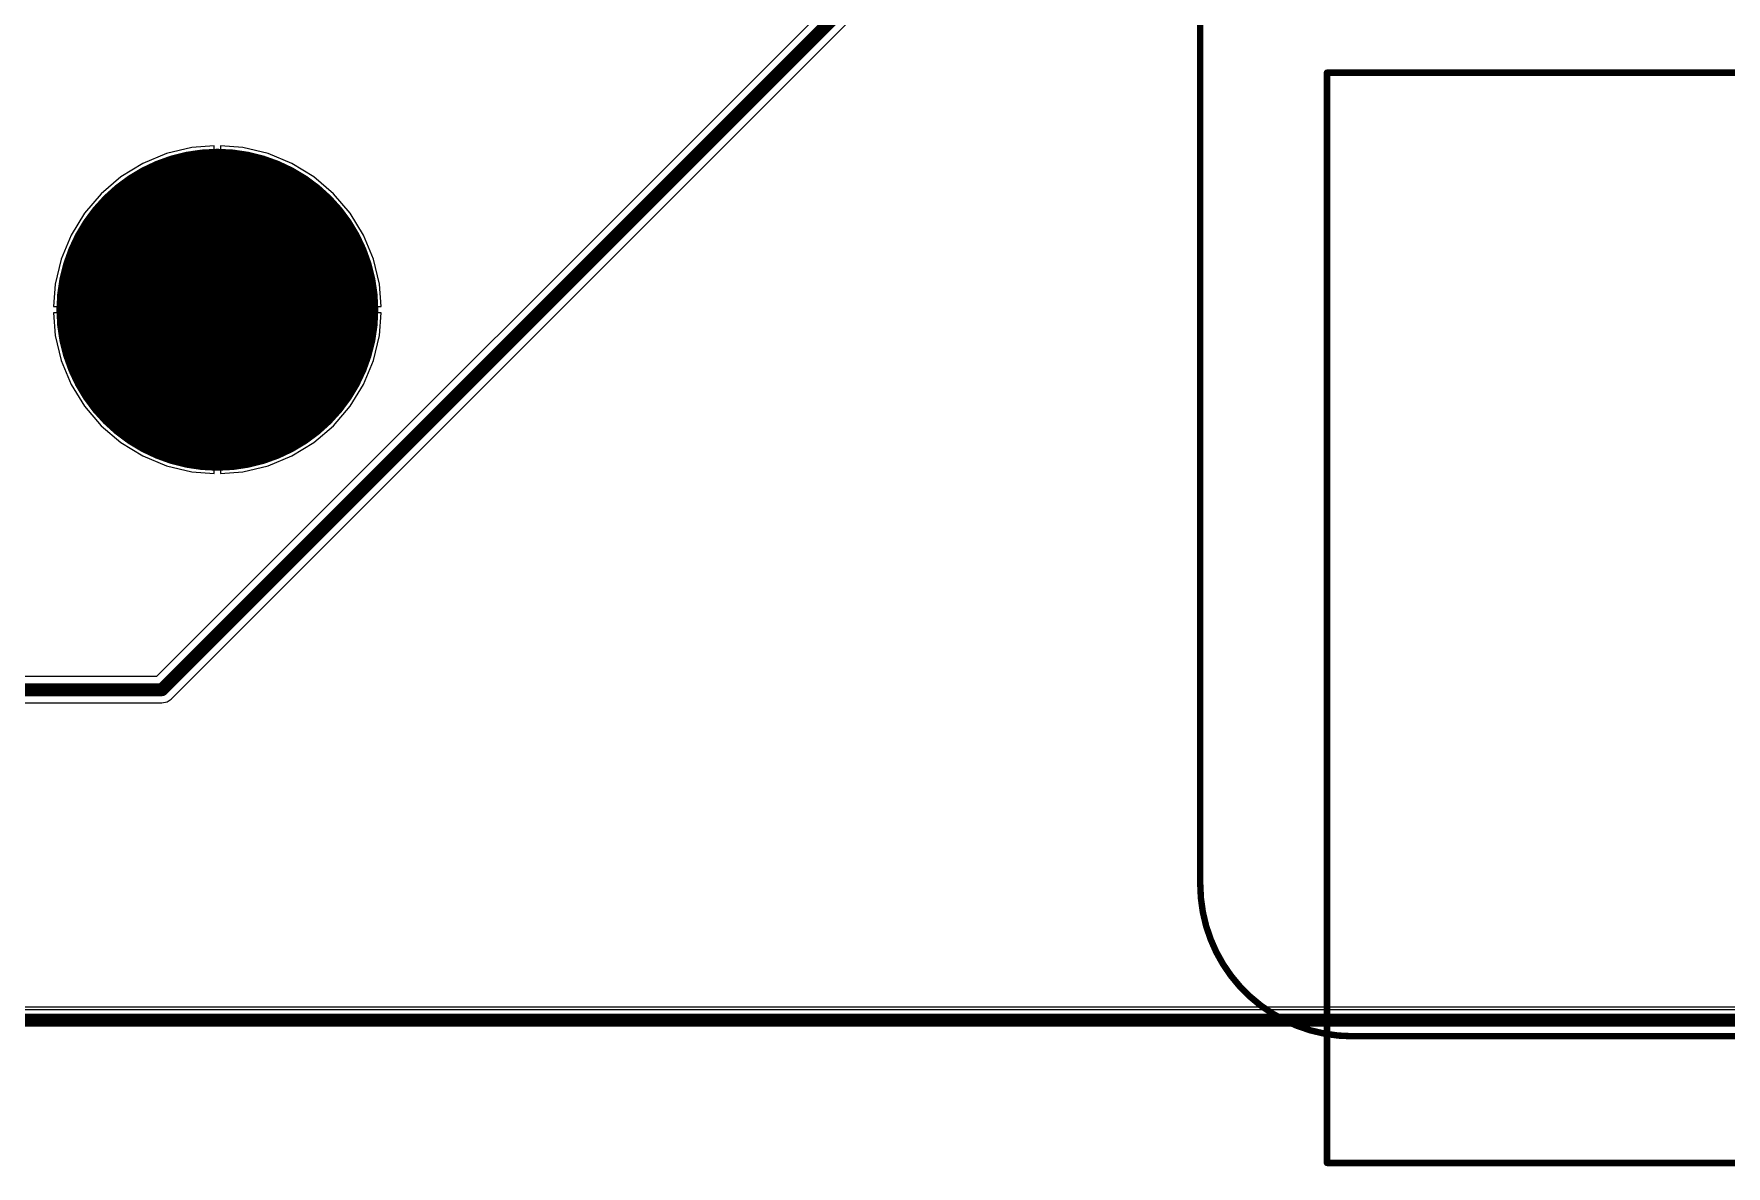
# Model space of a CAD drawing. Header units: millimetres. Extents: x 2.5 to 14.5, y 1.2 to 4.8.
# Drawn here: x 11.338 to 12.652, y 1.235 to 2.114 of the extents above; entities that cross this region are included whole.
import ezdxf

# ---------------------------------------------------------------- set-up
doc = ezdxf.new("R2010")
doc.units = ezdxf.units.MM
doc.header["$MEASUREMENT"] = 0
for name, color, linetype in [('BottomLayer', 5, 'Continuous'), ('BottomOverlay', 54, 'Continuous'), ('BottomSolder', 6, 'Continuous'), ('ConnectLayer', 7, 'Continuous'), ('Mechanical4', 56, 'Continuous'), ('MultiLayer', 9, 'Continuous'), ('PadHoleLayer', 156, 'Continuous'), ('TopLayer', 1, 'Continuous'), ('TopSolder', 216, 'Continuous')]:
    doc.layers.add(name, color=color, linetype=linetype)

# ---------------------------------------------------------------- blocks, each defined once
blk = doc.blocks.new('_RASPBERRY_PI_B__RASPBERRY_PI_B__P________B_106')
at = {"layer": 'BottomOverlay', "const_width": 0.005}
for points in [[(3.3465, -2.0866), (3.3465, -0.1181)], [(3.2283, -2.2047), (0.1181, -2.2047)]]:
    blk.add_lwpolyline(points, dxfattribs=at)
blk.add_lwpolyline([(3.3465, -2.0866, -0.414214), (3.2283, -2.2047)], format="xyb", dxfattribs=at)
at = {"layer": 'BottomOverlay', "const_width": 0.0025}
for points in [[(3.3452, -2.0866, 1), (3.3477, -2.0866, 1)], [(3.3452, -2.0866, 1), (3.3477, -2.0866, 1)], [(3.2271, -2.2047, 1), (3.2296, -2.2047, 1)], [(3.2271, -2.2047, 1), (3.2296, -2.2047, 1)]]:
    blk.add_lwpolyline(points, format="xyb", close=True, dxfattribs=at)
at = {"layer": 'Mechanical4', "const_width": 0.005}
for points in [[(2.5984, -2.1063), (2.5984, -0.0984)], [(2.5984, -2.1063), (2.5984, -0.0984)], [(3.4449, -2.1063), (3.4449, -0.0984)], [(3.4449, -2.1063), (3.4449, -0.0984)], [(3.4449, -2.1063), (2.5984, -2.1063)], [(3.4449, -2.1063), (2.5984, -2.1063)]]:
    blk.add_lwpolyline(points, dxfattribs=at)
at = {"layer": 'Mechanical4', "const_width": 0.0025}
for points in [[(2.5972, -2.1063, 1), (2.5997, -2.1063, 1)], [(2.5972, -2.1063, 1), (2.5997, -2.1063, 1)], [(2.5972, -2.1063, 1), (2.5997, -2.1063, 1)], [(2.5972, -2.1063, 1), (2.5997, -2.1063, 1)], [(3.4436, -2.1063, 1), (3.4461, -2.1063, 1)], [(3.4436, -2.1063, 1), (3.4461, -2.1063, 1)], [(3.4436, -2.1063, 1), (3.4461, -2.1063, 1)], [(3.4436, -2.1063, 1), (3.4461, -2.1063, 1)]]:
    blk.add_lwpolyline(points, format="xyb", close=True, dxfattribs=at)

msp = doc.modelspace()

# ---------------------------------------------------------------- linework, layer by layer
at = {"layer": 'BottomLayer', "const_width": 0.01}
for points in [[(11.437, 1.605), (12.234, 2.402)], [(10.525, 1.605), (11.437, 1.605)]]:
    msp.add_lwpolyline(points, dxfattribs=at)
at = {"layer": 'BottomLayer'}
for points, const_width in [([(11.419, 1.9, 1), (11.541, 1.9, 1)], 0.122), ([(11.4345, 1.605, 1), (11.4395, 1.605, 1)], 0.005), ([(11.4345, 1.605, 1), (11.4395, 1.605, 1)], 0.005)]:
    msp.add_lwpolyline(points, format="xyb", close=True, dxfattribs=dict(at, const_width=const_width))
at = {"layer": 'BottomSolder', "const_width": 0.125}
msp.add_lwpolyline([(11.4175, 1.9, 1), (11.5425, 1.9, 1)], format="xyb", close=True, dxfattribs=at)
at = {"layer": 'ConnectLayer'}
for p, q in [((12.2268, 2.4092), (11.4328, 1.6152)), ((11.4442, 1.5978), (12.2382, 2.3918)), ((11.4601, 2.0259), (11.4406, 2.0212)), ((11.4601, 2.0259), (11.4406, 2.0212)), ((11.4775, 2.0272), (11.4601, 2.0259)), ((11.4775, 2.0272), (11.4601, 2.0259)), ((11.4775, 1.9025), (11.4775, 2.0272)), ((11.4775, 1.9025), (11.4775, 2.0272)), ((11.4999, 2.0259), (11.4825, 2.0272)), ((11.4825, 2.0272), (11.4825, 1.9025)), ((11.4999, 2.0259), (11.4825, 2.0272)), ((11.4825, 2.0272), (11.4825, 1.9025)), ((11.5194, 2.0212), (11.4999, 2.0259)), ((11.5194, 2.0212), (11.4999, 2.0259)), ((11.4221, 2.0135), (11.4051, 2.0031)), ((11.4221, 2.0135), (11.4051, 2.0031)), ((11.4406, 2.0212), (11.4221, 2.0135)), ((11.4406, 2.0212), (11.4221, 2.0135)), ((11.5379, 2.0135), (11.5194, 2.0212)), ((11.5379, 2.0135), (11.5194, 2.0212)), ((11.5549, 2.0031), (11.5379, 2.0135)), ((11.5549, 2.0031), (11.5379, 2.0135)), ((11.4051, 2.0031), (11.3899, 1.9901)), ((11.4051, 2.0031), (11.3899, 1.9901)), ((11.5701, 1.9901), (11.5549, 2.0031)), ((11.5701, 1.9901), (11.5549, 2.0031)), ((11.3899, 1.9901), (11.3769, 1.9749)), ((11.3899, 1.9901), (11.3769, 1.9749)), ((11.5831, 1.9749), (11.5701, 1.9901)), ((11.5831, 1.9749), (11.5701, 1.9901)), ((11.3769, 1.9749), (11.3665, 1.9579)), ((11.3769, 1.9749), (11.3665, 1.9579)), ((11.5936, 1.9579), (11.5831, 1.9749)), ((11.5936, 1.9579), (11.5831, 1.9749)), ((11.3665, 1.9579), (11.3588, 1.9394)), ((11.3665, 1.9579), (11.3588, 1.9394)), ((11.6012, 1.9394), (11.5936, 1.9579)), ((11.6012, 1.9394), (11.5936, 1.9579)), ((11.3588, 1.9394), (11.3541, 1.9199)), ((11.3588, 1.9394), (11.3541, 1.9199)), ((11.6059, 1.9199), (11.6012, 1.9394)), ((11.6059, 1.9199), (11.6012, 1.9394)), ((11.3541, 1.9199), (11.3528, 1.9025)), ((11.3541, 1.9199), (11.3528, 1.9025)), ((11.6072, 1.9025), (11.6059, 1.9199)), ((11.6072, 1.9025), (11.6059, 1.9199)), ((11.3528, 1.9025), (11.4775, 1.9025)), ((11.3528, 1.9025), (11.4775, 1.9025)), ((11.4775, 1.8975), (11.3528, 1.8975)), ((11.3528, 1.8975), (11.3541, 1.8801)), ((11.4775, 1.8975), (11.3528, 1.8975)), ((11.3528, 1.8975), (11.3541, 1.8801)), ((11.4775, 1.7728), (11.4775, 1.8975)), ((11.4775, 1.7728), (11.4775, 1.8975)), ((11.4825, 1.9025), (11.6072, 1.9025)), ((11.4825, 1.9025), (11.6072, 1.9025)), ((11.6072, 1.8975), (11.4825, 1.8975)), ((11.4825, 1.8975), (11.4825, 1.7728)), ((11.6072, 1.8975), (11.4825, 1.8975)), ((11.4825, 1.8975), (11.4825, 1.7728)), ((11.6059, 1.8801), (11.6072, 1.8975)), ((11.6059, 1.8801), (11.6072, 1.8975)), ((11.3541, 1.8801), (11.3588, 1.8606)), ((11.3541, 1.8801), (11.3588, 1.8606)), ((11.6012, 1.8606), (11.6059, 1.8801)), ((11.6012, 1.8606), (11.6059, 1.8801)), ((11.3588, 1.8606), (11.3665, 1.8421)), ((11.3588, 1.8606), (11.3665, 1.8421)), ((11.5936, 1.8421), (11.6012, 1.8606)), ((11.5936, 1.8421), (11.6012, 1.8606)), ((11.3665, 1.8421), (11.3769, 1.8251)), ((11.3665, 1.8421), (11.3769, 1.8251)), ((11.5831, 1.8251), (11.5936, 1.8421)), ((11.5831, 1.8251), (11.5936, 1.8421)), ((11.3769, 1.8251), (11.3899, 1.8099)), ((11.3769, 1.8251), (11.3899, 1.8099)), ((11.5701, 1.8099), (11.5831, 1.8251)), ((11.5701, 1.8099), (11.5831, 1.8251)), ((11.3899, 1.8099), (11.4051, 1.7969)), ((11.3899, 1.8099), (11.4051, 1.7969)), ((11.5549, 1.7969), (11.5701, 1.8099)), ((11.5549, 1.7969), (11.5701, 1.8099)), ((11.4051, 1.7969), (11.4221, 1.7865)), ((11.4051, 1.7969), (11.4221, 1.7865)), ((11.5379, 1.7865), (11.5549, 1.7969)), ((11.5379, 1.7865), (11.5549, 1.7969)), ((11.4221, 1.7865), (11.4406, 1.7788)), ((11.4221, 1.7865), (11.4406, 1.7788)), ((11.4406, 1.7788), (11.4601, 1.7741)), ((11.4406, 1.7788), (11.4601, 1.7741)), ((11.4601, 1.7741), (11.4775, 1.7728)), ((11.4601, 1.7741), (11.4775, 1.7728)), ((11.4825, 1.7728), (11.4999, 1.7741)), ((11.4825, 1.7728), (11.4999, 1.7741)), ((11.4999, 1.7741), (11.5194, 1.7788)), ((11.4999, 1.7741), (11.5194, 1.7788)), ((11.5194, 1.7788), (11.5379, 1.7865)), ((11.5194, 1.7788), (11.5379, 1.7865)), ((11.4328, 1.6152), (10.6993, 1.6152)), ((10.525, 1.5948), (11.437, 1.5948)), ((11.437, 1.5948), (11.4409, 1.5956)), ((11.4409, 1.5956), (11.4442, 1.5978)), ((14.457, 1.3566), (2.473, 1.3566)), ((14.4548, 1.3587), (2.4752, 1.3587))]:
    msp.add_line(p, q, dxfattribs=at)
at = {"layer": 'MultiLayer', "const_width": 0.122}
msp.add_lwpolyline([(11.419, 1.9, 1), (11.541, 1.9, 1)], format="xyb", close=True, dxfattribs=at)
at = {"layer": 'PadHoleLayer', "const_width": 0.0541}
msp.add_lwpolyline([(11.4529, 1.9, 1), (11.5071, 1.9, 1)], format="xyb", close=True, dxfattribs=at)
at = {"layer": 'TopLayer', "const_width": 0.122}
msp.add_lwpolyline([(11.419, 1.9, 1), (11.541, 1.9, 1)], format="xyb", close=True, dxfattribs=at)
at = {"layer": 'TopLayer', "const_width": 0.01}
msp.add_lwpolyline([(2.465, 1.3485), (14.465, 1.3485)], dxfattribs=at)
at = {"layer": 'TopSolder', "const_width": 0.125}
msp.add_lwpolyline([(11.4175, 1.9, 1), (11.5425, 1.9, 1)], format="xyb", close=True, dxfattribs=at)

# ---------------------------------------------------------------- block references
at = {"rotation": 270}
msp.add_blockref('_RASPBERRY_PI_B__RASPBERRY_PI_B__P________B_106', (14.4479, 4.6825), dxfattribs=at)

doc.saveas('drawing.dxf')
